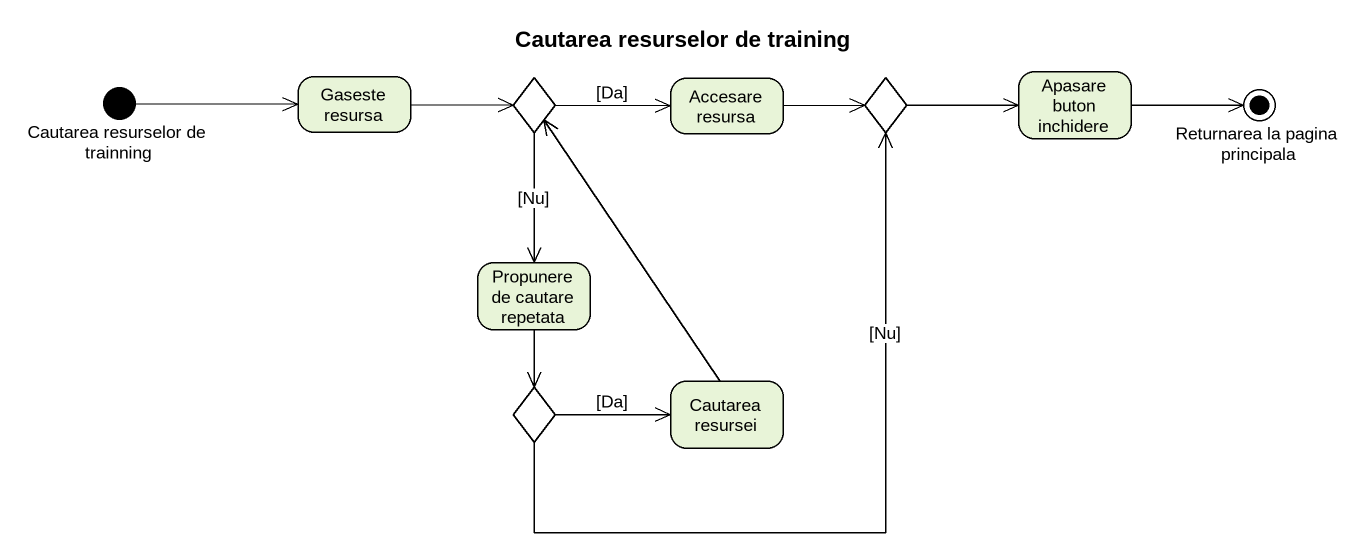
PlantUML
@startuml
title Cautarea resurselor de training
hide empty description
state "Cautarea resurselor de trainning" as Cautarea_resurselor_de <<start>>
state "Gaseste resursa" as Gaseste_resursa
state choice1 <<choice>>
state "Accesare resursa" as Accesare_resursa
state choice2 <<choice>>
state "Apasare buton inchidere" as Apasare_buton_inchidere
state "Returnarea la pagina principala" as Returnarea_la_pagina <<end>>
state "Propunere de cautare repetata" as Propunere_de_cautare
state choice3 <<choice>>
state "Cautarea resursei" as Cautarea_resursei
Cautarea_resurselor_de -right-> Gaseste_resursa
Gaseste_resursa -right-> choice1
choice1 -right-> Accesare_resursa : [Da]
choice1 --> Propunere_de_cautare : [Nu]
Accesare_resursa -right-> choice2
choice2 -right-> Apasare_buton_inchidere
Apasare_buton_inchidere -right-> Returnarea_la_pagina
Propunere_de_cautare --> choice3
choice3 -up-> choice2 : [Nu]
choice3 -right-> Cautarea_resursei : [Da]
Cautarea_resursei -up-> choice1
@enduml
